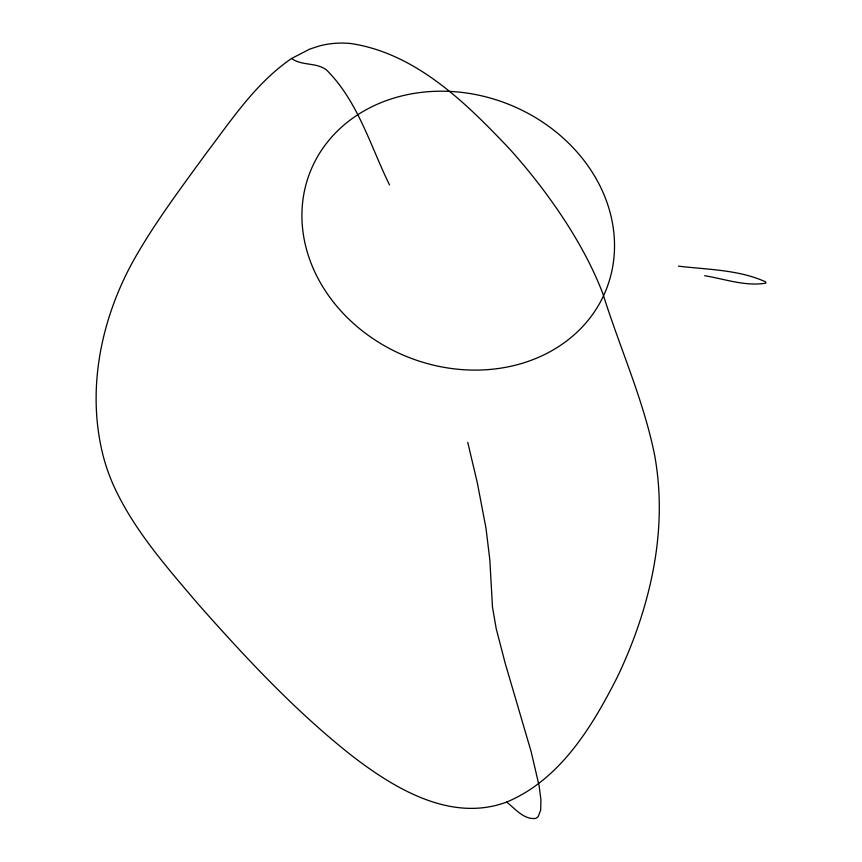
<?xml version="1.0" encoding="UTF-8"?>
<svg xmlns="http://www.w3.org/2000/svg" width="862" height="862" viewBox="0 0 862 862"><rect width="100%" height="100%" fill="white"/><g stroke="black" fill="none" stroke-linecap="round" stroke-linejoin="round"><path stroke-width="1.29" d="M291.582 58.487C255.777 82.914 231.587 119.904 205.759 153.889C182.432 186.073 158.425 217.892 138.265 252.221C102.039 313.025 85.327 387.997 103.569 457.41A219.379 199.456 15.7 0 0 113.127 484.541C133.298 529.44 166.409 566.722 197.969 603.874C245.81 657.965 295.332 711.172 352.192 755.974C394.915 788.859 451.246 822.693 506.64 802.08C559.912 779.776 591.86 727.194 616.923 677.855A544.439 496.275 1 0 0 635.509 633.796C651.898 588.466 661.445 540.129 658.891 491.793A333.82 309.113 17.9 0 0 654.732 455.664C643.612 399.893 619.735 347.795 602.883 293.673A395.927 357.428 9.9 0 0 591.224 266.908C577.443 238.699 560.257 212.278 541.336 187.28A696.388 630.478 -10.8 0 0 509.668 149.029C466.126 103.106 416.174 53.401 350.856 43.531A80.198 66.654 16.1 0 0 319.533 45.901L309.867 49.048L291.582 58.487C302.002 66.137 316.376 62.075 326.569 70.027C357.945 101.199 370.445 146.12 389.527 184.931M678.523 266.153C707.562 269.677 738.648 269.569 765.65 281.874L765.865 283.135C745.555 286.647 724.673 278.954 704.653 275.721M506.64 802.08C515.12 808.642 523.999 820.064 535.884 818.383L538.147 816.691L540.7 810.054L540.916 799.58L539.127 785.918L531.154 751.696L505.251 663.471L496.21 628.657L492.493 607.225L489.832 559.815L485.996 528.234L477.289 482.645L467.732 442.314M334.445 303.37A159.276 136.045 21.7 0 0 602.764 297.358A159.276 136.045 21.7 0 0 437.443 91.243A159.276 136.045 21.7 0 0 334.445 303.37"/></g></svg>
